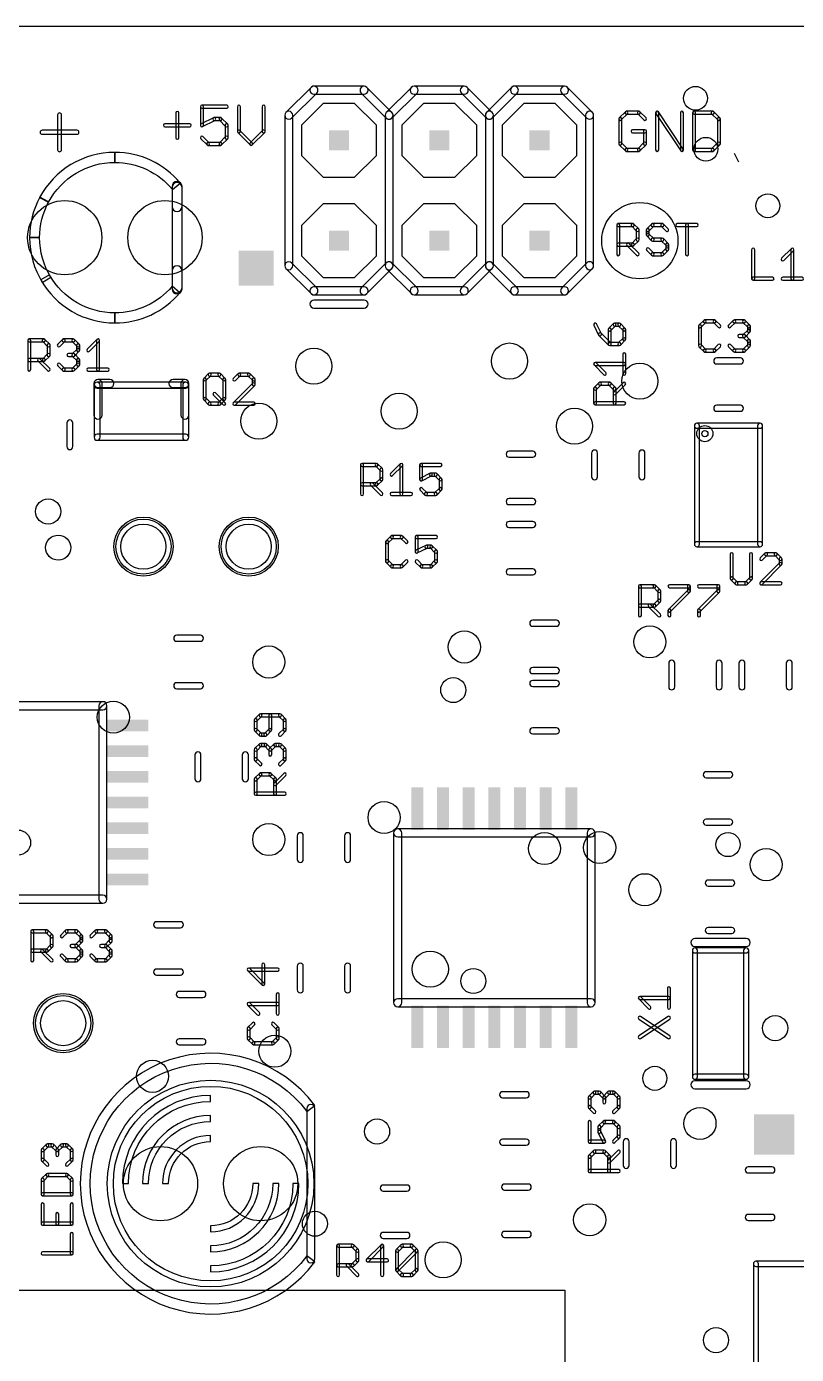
# Model space of a CAD drawing. Extents: x 0 to 96, y -11 to 42.
# Drawn here: x 61.17 to 80.68, y 8.38 to 42 of the extents above; entities that cross this region are included whole.
import ezdxf

# ---------------------------------------------------------------- set-up
doc = ezdxf.new("R2010")
doc.units = 0
for name, color, linetype in [('17', 110, 'CONTINUOUS'), ('18', 110, 'CONTINUOUS'), ('19', 53, 'CONTINUOUS'), ('20', 53, 'CONTINUOUS'), ('21', 253, 'CONTINUOUS'), ('51', 253, 'CONTINUOUS')]:
    doc.layers.add(name, color=color, linetype=linetype)

# ---------------------------------------------------------------- blocks, each defined once
blk = doc.blocks.new('RECT')
blk.add_solid([(-0.5, -0.5), (0.5, -0.5), (-0.5, 0.5), (0.5, 0.5)])
blk = doc.blocks.new('OCTAGONP')
blk.add_lwpolyline([(-0.5, -0.2071), (-0.5, 0.2071), (-0.2071, 0.5), (0.2071, 0.5), (0.5, 0.2071), (0.5, -0.2071), (0.2071, -0.5), (-0.2071, -0.5)], close=True)
blk = doc.blocks.new('ROUNDP')
blk.add_circle((0, 0), 0.5)
blk = doc.blocks.new('ROUNDV')
blk.add_circle((0, 0), 0.5)
blk = doc.blocks.new('SQUAREV')
blk.add_solid([(-0.5, -0.5), (0.5, -0.5), (-0.5, 0.5), (0.5, 0.5)])

msp = doc.modelspace()

# ---------------------------------------------------------------- linework, layer by layer
at = {"layer": '19'}
msp.add_line((79.216, 38.567), (79.11, 38.78), dxfattribs=at)
at = {"layer": '20'}
for p, q in [((88.0028, 41.9972), (7.9972, 41.9972)), ((29.35, 10), (74.81, 10)), ((74.81, 10), (74.81, -11))]:
    msp.add_line(p, q, dxfattribs=at)
at = {"layer": '21'}
for points in [[(67.8898, 39.6792), (68.5248, 40.3142, 1), (68.3812, 40.4578), (67.7462, 39.8228, 1)], [(68.453, 40.2844), (69.723, 40.2844, 1), (69.723, 40.4876), (68.453, 40.4876, 1)], [(69.6512, 40.3142), (70.2862, 39.6792, 1), (70.4298, 39.8228), (69.7948, 40.4578, 1)], [(70.4298, 39.6792), (71.0648, 40.3142, 1), (70.9212, 40.4578), (70.2862, 39.8228, 1)], [(70.993, 40.2844), (72.263, 40.2844, 1), (72.263, 40.4876), (70.993, 40.4876, 1)], [(72.1912, 40.3142), (72.8262, 39.6792, 1), (72.9698, 39.8228), (72.3348, 40.4578, 1)], [(72.9698, 39.6792), (73.6048, 40.3142, 1), (73.4612, 40.4578), (72.8262, 39.8228, 1)], [(73.533, 40.2844), (74.803, 40.2844, 1), (74.803, 40.4876), (73.533, 40.4876, 1)], [(74.7312, 40.3142), (75.3662, 39.6792, 1), (75.5098, 39.8228), (74.8748, 40.4578, 1)], [(61.9594, 39.7604), (61.9594, 38.8791, 1), (62.061, 38.8791), (62.061, 39.7604, 1)], [(64.9565, 39.8109), (64.9565, 39.1839, 1), (65.0327, 39.1839), (65.0327, 39.8109, 1)], [(66.2437, 40.0058), (65.6166, 40.0058, 1), (65.6166, 39.9296), (66.2437, 39.9296, 1)], [(65.5785, 39.9677), (65.5785, 39.4974, 1), (65.6547, 39.4974), (65.6547, 39.9677, 1)], [(65.6337, 39.4633), (65.9472, 39.6201, 1), (65.9131, 39.6882), (65.5996, 39.5315, 1)], [(65.9302, 39.6161), (66.0869, 39.6161, 1), (66.0869, 39.6923), (65.9302, 39.6923, 1)], [(66.06, 39.6272), (66.2167, 39.4705, 1), (66.2706, 39.5243), (66.1139, 39.6811, 1)], [(66.514, 39.9677), (66.514, 39.3406, 1), (66.5902, 39.3406), (66.5902, 39.9677, 1)], [(67.2173, 39.3406), (67.2173, 39.9677, 1), (67.1411, 39.9677), (67.1411, 39.3406, 1)], [(67.9196, 35.941), (67.9196, 39.751, 1), (67.7164, 39.751), (67.7164, 35.941, 1)], [(70.2564, 39.751), (70.2564, 35.941, 1), (70.4596, 35.941), (70.4596, 39.751, 1)], [(72.7964, 39.751), (72.7964, 35.941, 1), (72.9996, 35.941), (72.9996, 39.751, 1)], [(75.3364, 39.751), (75.3364, 35.941, 1), (75.5396, 35.941), (75.5396, 39.751, 1)], [(76.3425, 39.8422), (76.1858, 39.6855, 1), (76.2396, 39.6316), (76.3964, 39.7884, 1)], [(76.1746, 39.6585), (76.1746, 39.0315, 1), (76.2508, 39.0315), (76.2508, 39.6585, 1)], [(76.683, 39.8534), (76.3695, 39.8534, 1), (76.3695, 39.7772), (76.683, 39.7772, 1)], [(76.8667, 39.6855), (76.7099, 39.8422, 1), (76.6561, 39.7884), (76.8128, 39.6316, 1)], [(77.1863, 38.8747), (77.1863, 39.8153, 1), (77.1101, 39.8153), (77.1101, 38.8747, 1)], [(77.1165, 39.7942), (77.7436, 38.8536, 1), (77.807, 38.8958), (77.1799, 39.8364, 1)], [(77.8134, 38.8747), (77.8134, 39.8153, 1), (77.7372, 39.8153), (77.7372, 38.8747, 1)], [(78.0456, 39.8153), (78.0456, 38.8747, 1), (78.1218, 38.8747), (78.1218, 39.8153, 1)], [(78.554, 39.8534), (78.0837, 39.8534, 1), (78.0837, 39.7772), (78.554, 39.7772, 1)], [(78.7377, 39.6855), (78.581, 39.8422, 1), (78.5271, 39.7884), (78.6839, 39.6316, 1)], [(78.7489, 39.0315), (78.7489, 39.6585, 1), (78.6727, 39.6585), (78.6727, 39.0315, 1)], [(61.5696, 39.269), (62.4509, 39.269, 1), (62.4509, 39.3706), (61.5696, 39.3706, 1)], [(64.6811, 39.4593), (65.3082, 39.4593, 1), (65.3082, 39.5355), (64.6811, 39.5355, 1)], [(66.2056, 39.4974), (66.2056, 39.1839, 1), (66.2818, 39.1839), (66.2818, 39.4974, 1)], [(66.5252, 39.3137), (66.8387, 39.0002, 1), (66.8926, 39.054), (66.5791, 39.3676, 1)], [(66.8926, 39.0002), (67.2061, 39.3137, 1), (67.1523, 39.3676), (66.8387, 39.054, 1)], [(76.8398, 39.3831), (76.5262, 39.3831, 1), (76.5262, 39.3069), (76.8398, 39.3069, 1)], [(76.8779, 39.0315), (76.8779, 39.345, 1), (76.8017, 39.345), (76.8017, 39.0315, 1)], [(65.8003, 39.054), (65.6436, 39.2108, 1), (65.5897, 39.1569), (65.7464, 39.0002, 1)], [(66.0869, 39.0652), (65.7734, 39.0652, 1), (65.7734, 38.989), (66.0869, 38.989, 1)], [(66.2167, 39.2108), (66.06, 39.054, 1), (66.1139, 39.0002), (66.2706, 39.1569, 1)], [(76.1858, 39.0045), (76.3425, 38.8478, 1), (76.3964, 38.9016), (76.2396, 39.0584, 1)], [(76.7099, 38.8478), (76.8667, 39.0045, 1), (76.8128, 39.0584), (76.6561, 38.9016, 1)], [(78.581, 38.8478), (78.7377, 39.0045, 1), (78.6839, 39.0584), (78.5271, 38.9016, 1)], [(63.4111, 38.5572), (63.4111, 38.8112, 0.277), (61.5061, 37.6682), (61.7303, 37.5486, -0.277)], [(64.8745, 37.8718), (65.0697, 38.0344, 0.2226), (63.4111, 38.8112), (63.4111, 38.5572, -0.2226)], [(76.3695, 38.8366), (76.683, 38.8366, 1), (76.683, 38.9128), (76.3695, 38.9128, 1)], [(78.0837, 38.8366), (78.554, 38.8366, 1), (78.554, 38.9128), (78.0837, 38.9128, 1)], [(64.8589, 37.9476), (64.8589, 37.4396, 1), (65.1129, 37.4396), (65.1129, 37.9476, 1)], [(76.2, 36.2331), (76.2, 36.9703, 1), (76.1238, 36.9703), (76.1238, 36.2331, 1)], [(76.1619, 36.9322), (76.5305, 36.9322, 1), (76.5305, 37.0084), (76.1619, 37.0084, 1)], [(76.5036, 36.9434), (76.6264, 36.8205, 1), (76.6803, 36.8744), (76.5575, 36.9973, 1)], [(77.0062, 36.9973), (76.8834, 36.8744, 1), (76.9373, 36.8205), (77.0601, 36.9434, 1)], [(77.2789, 37.0084), (77.0332, 37.0084, 1), (77.0332, 36.9322), (77.2789, 36.9322, 1)], [(77.4287, 36.8744), (77.3059, 36.9973, 1), (77.252, 36.9434), (77.3749, 36.8205, 1)], [(77.6587, 36.9322), (78.1502, 36.9322, 1), (78.1502, 37.0084), (77.6587, 37.0084, 1)], [(77.9426, 36.2331), (77.9426, 36.9703, 1), (77.8664, 36.9703), (77.8664, 36.2331, 1)], [(76.6153, 36.8475), (76.6153, 36.6017, 1), (76.6915, 36.6017), (76.6915, 36.8475, 1)], [(76.8722, 36.8475), (76.8722, 36.7246, 1), (76.9484, 36.7246), (76.9484, 36.8475, 1)], [(76.8834, 36.6976), (77.0062, 36.5748, 1), (77.0601, 36.6287), (76.9373, 36.7515, 1)], [(76.5305, 36.5169), (76.1619, 36.5169, 1), (76.1619, 36.4407), (76.5305, 36.4407, 1)], [(76.3807, 36.4519), (76.6264, 36.2062, 1), (76.6803, 36.26), (76.4346, 36.5058, 1)], [(76.6264, 36.6287), (76.5036, 36.5058, 1), (76.5575, 36.4519), (76.6803, 36.5748, 1)], [(77.0601, 36.26), (76.9373, 36.3829, 1), (76.8834, 36.329), (77.0062, 36.2062, 1)], [(77.0332, 36.5636), (77.2789, 36.5636, 1), (77.2789, 36.6398), (77.0332, 36.6398, 1)], [(77.252, 36.5748), (77.3749, 36.4519, 1), (77.4287, 36.5058), (77.3059, 36.6287, 1)], [(77.3749, 36.3829), (77.252, 36.26, 1), (77.3059, 36.2062), (77.4287, 36.329, 1)], [(77.3637, 36.4788), (77.3637, 36.356, 1), (77.4399, 36.356), (77.4399, 36.4788, 1)], [(79.5419, 36.348), (79.5419, 35.6108, 1), (79.6181, 35.6108), (79.6181, 36.348, 1)], [(80.3553, 36.0753), (80.6011, 36.3211, 1), (80.5472, 36.375), (80.3014, 36.1292, 1)], [(80.536, 36.348), (80.536, 35.6108, 1), (80.6122, 35.6108), (80.6122, 36.348, 1)], [(67.7462, 35.8692), (68.3812, 35.2342, 1), (68.5248, 35.3778), (67.8898, 36.0128, 1)], [(69.7948, 35.2342), (70.4298, 35.8692, 1), (70.2862, 36.0128), (69.6512, 35.3778, 1)], [(70.2862, 35.8692), (70.9212, 35.2342, 1), (71.0648, 35.3778), (70.4298, 36.0128, 1)], [(72.3348, 35.2342), (72.9698, 35.8692, 1), (72.8262, 36.0128), (72.1912, 35.3778, 1)], [(72.8262, 35.8692), (73.4612, 35.2342, 1), (73.6048, 35.3778), (72.9698, 36.0128, 1)], [(74.8748, 35.2342), (75.5098, 35.8692, 1), (75.3662, 36.0128), (74.7312, 35.3778, 1)], [(77.2789, 36.2712), (77.0332, 36.2712, 1), (77.0332, 36.195), (77.2789, 36.195, 1)], [(61.7571, 35.707), (61.5365, 35.581, 0.2691), (63.4111, 34.4932), (63.4111, 34.7472, -0.2691)], [(65.1129, 35.3568), (65.1129, 35.814, 1), (64.8589, 35.814), (64.8589, 35.3568, 1)], [(79.58, 35.5727), (80.0715, 35.5727, 1), (80.0715, 35.6489), (79.58, 35.6489, 1)], [(80.3284, 35.5727), (80.8199, 35.5727, 1), (80.8199, 35.6489), (80.3284, 35.6489, 1)], [(63.4111, 34.7472), (63.4111, 34.4932, 0.2206), (65.0592, 35.2576), (64.8654, 35.4216, -0.2206)], [(68.453, 35.2044), (69.723, 35.2044, 1), (69.723, 35.4076), (68.453, 35.4076, 1)], [(70.993, 35.2044), (72.263, 35.2044, 1), (72.263, 35.4076), (70.993, 35.4076, 1)], [(73.533, 35.2044), (74.803, 35.2044, 1), (74.803, 35.4076), (73.533, 35.4076, 1)], [(69.723, 35.0726), (68.453, 35.0726, 1), (68.453, 34.8694), (69.723, 34.8694, 1)], [(75.543, 34.4325), (75.6659, 34.1867, 1), (75.734, 34.2208), (75.6111, 34.4666, 1)], [(76.0416, 34.4765), (75.9187, 34.3536, 1), (75.9726, 34.2997), (76.0955, 34.4226, 1)], [(75.9076, 34.3266), (75.9076, 33.958, 1), (75.9838, 33.958), (75.9838, 34.3266, 1)], [(76.1914, 34.4876), (76.0686, 34.4876, 1), (76.0686, 34.4114), (76.1914, 34.4114, 1)], [(76.3412, 34.3536), (76.2184, 34.4765, 1), (76.1645, 34.4226), (76.2874, 34.2997, 1)], [(76.3524, 34.0809), (76.3524, 34.3266, 1), (76.2762, 34.3266), (76.2762, 34.0809, 1)], [(78.3279, 34.5589), (78.2051, 34.436, 1), (78.2589, 34.3821), (78.3818, 34.505, 1)], [(78.1939, 34.4091), (78.1939, 33.9176, 1), (78.2701, 33.9176), (78.2701, 34.4091, 1)], [(78.6006, 34.57), (78.3549, 34.57, 1), (78.3549, 34.4938), (78.6006, 34.4938, 1)], [(78.7504, 34.436), (78.6276, 34.5589, 1), (78.5737, 34.505), (78.6965, 34.3821, 1)], [(79.0074, 34.3821), (79.1302, 34.505, 1), (79.0763, 34.5589), (78.9535, 34.436, 1)], [(79.1033, 34.4938), (79.349, 34.4938, 1), (79.349, 34.57), (79.1033, 34.57, 1)], [(79.3221, 34.505), (79.445, 34.3821, 1), (79.4988, 34.436), (79.376, 34.5589, 1)], [(79.445, 34.3131), (79.3221, 34.1903, 1), (79.376, 34.1364), (79.4988, 34.2592, 1)], [(79.4338, 34.4091), (79.4338, 34.2862, 1), (79.51, 34.2862), (79.51, 34.4091, 1)], [(61.2802, 33.3121), (61.2802, 34.0493, 1), (61.204, 34.0493), (61.204, 33.3121, 1)], [(61.2421, 34.0112), (61.6107, 34.0112, 1), (61.6107, 34.0874), (61.2421, 34.0874, 1)], [(61.5837, 34.0224), (61.7066, 33.8995, 1), (61.7605, 33.9534), (61.6376, 34.0763, 1)], [(61.6954, 33.9265), (61.6954, 33.6807, 1), (61.7716, 33.6807), (61.7716, 33.9265, 1)], [(62.0174, 33.8995), (62.1403, 34.0224, 1), (62.0864, 34.0763), (61.9635, 33.9534, 1)], [(62.1133, 34.0112), (62.3591, 34.0112, 1), (62.3591, 34.0874), (62.1133, 34.0874, 1)], [(62.3321, 34.0224), (62.455, 33.8995, 1), (62.5089, 33.9534), (62.386, 34.0763, 1)], [(62.4439, 33.9265), (62.4439, 33.8036, 1), (62.5201, 33.8036), (62.5201, 33.9265, 1)], [(62.7658, 33.7766), (63.0116, 34.0224, 1), (62.9577, 34.0763), (62.7119, 33.8305, 1)], [(62.9465, 34.0493), (62.9465, 33.3121, 1), (63.0227, 33.3121), (63.0227, 34.0493, 1)], [(75.673, 34.1768), (75.9187, 33.9311, 1), (75.9726, 33.985), (75.7269, 34.2307, 1)], [(75.9457, 33.9199), (76.1914, 33.9199, 1), (76.1914, 33.9961), (75.9457, 33.9961, 1)], [(76.2184, 33.9311), (76.3412, 34.054, 1), (76.2874, 34.1078), (76.1645, 33.985, 1)], [(79.349, 34.2014), (79.2262, 34.2014, 1), (79.2262, 34.1252), (79.349, 34.1252, 1)], [(79.3221, 34.1364), (79.445, 34.0135, 1), (79.4988, 34.0674), (79.376, 34.1903, 1)], [(79.4338, 34.0404), (79.4338, 33.9176, 1), (79.51, 33.9176), (79.51, 34.0404, 1)], [(61.7066, 33.7077), (61.5837, 33.5848, 1), (61.6376, 33.5309), (61.7605, 33.6538, 1)], [(62.3591, 33.7188), (62.2362, 33.7188, 1), (62.2362, 33.6426), (62.3591, 33.6426, 1)], [(62.455, 33.8305), (62.3321, 33.7077, 1), (62.386, 33.6538), (62.5089, 33.7766, 1)], [(62.3321, 33.6538), (62.455, 33.5309, 1), (62.5089, 33.5848), (62.386, 33.7077, 1)], [(76.3524, 33.2096), (76.3524, 33.7011, 1), (76.2762, 33.7011), (76.2762, 33.2096, 1)], [(78.2051, 33.8906), (78.3279, 33.7678, 1), (78.3818, 33.8216), (78.2589, 33.9445, 1)], [(78.3549, 33.7566), (78.6006, 33.7566, 1), (78.6006, 33.8328), (78.3549, 33.8328, 1)], [(78.6276, 33.7678), (78.7504, 33.8906, 1), (78.6965, 33.9445), (78.5737, 33.8216, 1)], [(79.1302, 33.8216), (79.0074, 33.9445, 1), (78.9535, 33.8906), (79.0763, 33.7678, 1)], [(79.349, 33.8328), (79.1033, 33.8328, 1), (79.1033, 33.7566), (79.349, 33.7566, 1)], [(79.445, 33.9445), (79.3221, 33.8216, 1), (79.376, 33.7678), (79.4988, 33.8906, 1)], [(61.6107, 33.5959), (61.2421, 33.5959, 1), (61.2421, 33.5197), (61.6107, 33.5197, 1)], [(61.4609, 33.5309), (61.7066, 33.2852, 1), (61.7605, 33.339), (61.5147, 33.5848, 1)], [(62.1403, 33.339), (62.0174, 33.4619, 1), (61.9635, 33.408), (62.0864, 33.2852, 1)], [(62.3591, 33.3502), (62.1133, 33.3502, 1), (62.1133, 33.274), (62.3591, 33.274, 1)], [(62.455, 33.4619), (62.3321, 33.339, 1), (62.386, 33.2852), (62.5089, 33.408, 1)], [(62.4439, 33.5578), (62.4439, 33.435, 1), (62.5201, 33.435), (62.5201, 33.5578, 1)], [(62.7389, 33.274), (63.2304, 33.274, 1), (63.2304, 33.3502), (62.7389, 33.3502, 1)], [(75.8498, 33.2366), (75.604, 33.4823, 1), (75.5501, 33.4284), (75.7959, 33.1827, 1)], [(75.5771, 33.4173), (76.3143, 33.4173, 1), (76.3143, 33.4935), (75.5771, 33.4935, 1)], [(78.6559, 33.4549), (79.2559, 33.4549, 1), (79.2559, 33.6073), (78.6559, 33.6073, 1)], [(63.2842, 33.0596), (62.9842, 33.0596, 1), (62.9842, 32.8564), (63.2842, 32.8564, 1)], [(62.8826, 32.958), (62.8826, 32.158, 1), (63.0858, 32.158), (63.0858, 32.958, 1)], [(64.8842, 32.8564), (65.1842, 32.8564, 1), (65.1842, 33.0596), (64.8842, 33.0596, 1)], [(65.0826, 32.958), (65.0826, 32.158, 1), (65.2858, 32.158), (65.2858, 32.958, 1)], [(65.7161, 33.0343), (65.839, 33.1572, 1), (65.7851, 33.2111), (65.6623, 33.0882, 1)], [(65.7273, 32.5698), (65.7273, 33.0613, 1), (65.6511, 33.0613), (65.6511, 32.5698, 1)], [(65.8121, 33.146), (66.0578, 33.146, 1), (66.0578, 33.2222), (65.8121, 33.2222, 1)], [(66.0309, 33.1572), (66.1537, 33.0343, 1), (66.2076, 33.0882), (66.0848, 33.2111, 1)], [(66.1426, 33.0613), (66.1426, 32.5698, 1), (66.2188, 32.5698), (66.2188, 33.0613, 1)], [(66.5335, 33.2111), (66.4107, 33.0882, 1), (66.4646, 33.0343), (66.5874, 33.1572, 1)], [(66.4646, 32.42), (66.956, 32.9114, 1), (66.9022, 32.9653), (66.4107, 32.4738, 1)], [(66.8062, 33.2222), (66.5605, 33.2222, 1), (66.5605, 33.146), (66.8062, 33.146, 1)], [(66.956, 33.0882), (66.8332, 33.2111, 1), (66.7793, 33.1572), (66.9022, 33.0343, 1)], [(66.9672, 32.9384), (66.9672, 33.0613, 1), (66.891, 33.0613), (66.891, 32.9384, 1)], [(75.604, 32.8029), (75.7269, 32.9257, 1), (75.673, 32.9796), (75.5501, 32.8568, 1)], [(75.6999, 32.9146), (75.9457, 32.9146, 1), (75.9457, 32.9908), (75.6999, 32.9908, 1)], [(75.9187, 32.9257), (76.0416, 32.8029, 1), (76.0955, 32.8568), (75.9726, 32.9796, 1)], [(76.0955, 32.68), (76.3412, 32.9257, 1), (76.2874, 32.9796), (76.0416, 32.7339, 1)], [(65.908, 32.6657), (66.1537, 32.42, 1), (66.2076, 32.4738), (65.9619, 32.7196, 1)], [(75.6152, 32.4612), (75.6152, 32.8298, 1), (75.539, 32.8298), (75.539, 32.4612, 1)], [(76.0305, 32.8298), (76.0305, 32.4612, 1), (76.1067, 32.4612), (76.1067, 32.8298, 1)], [(65.839, 32.4738), (65.7161, 32.5967, 1), (65.6623, 32.5428), (65.7851, 32.42, 1)], [(66.0578, 32.485), (65.8121, 32.485, 1), (65.8121, 32.4088), (66.0578, 32.4088, 1)], [(66.1537, 32.5967), (66.0309, 32.4738, 1), (66.0848, 32.42), (66.2076, 32.5428, 1)], [(66.9291, 32.485), (66.4376, 32.485, 1), (66.4376, 32.4088), (66.9291, 32.4088, 1)], [(76.3143, 32.4993), (75.5771, 32.4993, 1), (75.5771, 32.4231), (76.3143, 32.4231, 1)], [(78.6559, 32.2549), (79.2559, 32.2549, 1), (79.2559, 32.4073), (78.6559, 32.4073, 1)], [(62.3474, 31.3611), (62.3474, 31.9611, 1), (62.195, 31.9611), (62.195, 31.3611, 1)], [(78.2194, 28.8911), (78.2194, 31.8911, 1), (78.0924, 31.8911), (78.0924, 28.8911, 1)], [(78.1559, 31.8276), (79.7559, 31.8276, 1), (79.7559, 31.9546), (78.1559, 31.9546, 1)], [(79.6924, 31.8911), (79.6924, 28.8911, 1), (79.8194, 28.8911), (79.8194, 31.8911, 1)], [(75.6381, 30.5991), (75.6381, 31.1991, 1), (75.4857, 31.1991), (75.4857, 30.5991, 1)], [(76.8381, 30.5991), (76.8381, 31.1991, 1), (76.6857, 31.1991), (76.6857, 30.5991, 1)], [(69.7103, 30.1625), (69.7103, 30.8997, 1), (69.6341, 30.8997), (69.6341, 30.1625, 1)], [(69.6722, 30.8616), (70.0408, 30.8616, 1), (70.0408, 30.9378), (69.6722, 30.9378, 1)], [(70.0139, 30.8728), (70.1367, 30.7499, 1), (70.1906, 30.8038), (70.0678, 30.9267, 1)], [(70.4476, 30.627), (70.6933, 30.8728, 1), (70.6394, 30.9267), (70.3937, 30.6809, 1)], [(70.6283, 30.8997), (70.6283, 30.1625, 1), (70.7045, 30.1625), (70.7045, 30.8997, 1)], [(71.6605, 30.9378), (71.169, 30.9378, 1), (71.169, 30.8616), (71.6605, 30.8616, 1)], [(71.1309, 30.8997), (71.1309, 30.5311, 1), (71.2071, 30.5311), (71.2071, 30.8997, 1)], [(73.3981, 31.0927), (73.9981, 31.0927, 1), (73.9981, 31.2451), (73.3981, 31.2451, 1)], [(70.1256, 30.7769), (70.1256, 30.5311, 1), (70.2018, 30.5311), (70.2018, 30.7769, 1)], [(71.1861, 30.497), (71.4318, 30.6199, 1), (71.3977, 30.6881), (71.152, 30.5652, 1)], [(71.4148, 30.6159), (71.5376, 30.6159, 1), (71.5376, 30.6921), (71.4148, 30.6921, 1)], [(71.5107, 30.627), (71.6336, 30.5042, 1), (71.6875, 30.5581), (71.5646, 30.6809, 1)], [(70.0408, 30.4463), (69.6722, 30.4463, 1), (69.6722, 30.3701), (70.0408, 30.3701, 1)], [(69.891, 30.3813), (70.1367, 30.1356, 1), (70.1906, 30.1894), (69.9449, 30.4352, 1)], [(70.1367, 30.5581), (70.0139, 30.4352, 1), (70.0678, 30.3813), (70.1906, 30.5042, 1)], [(71.3188, 30.1894), (71.196, 30.3123, 1), (71.1421, 30.2584), (71.265, 30.1356, 1)], [(71.6336, 30.3123), (71.5107, 30.1894, 1), (71.5646, 30.1356), (71.6875, 30.2584, 1)], [(71.6224, 30.5311), (71.6224, 30.2854, 1), (71.6986, 30.2854), (71.6986, 30.5311, 1)], [(70.4206, 30.1244), (70.9121, 30.1244, 1), (70.9121, 30.2006), (70.4206, 30.2006, 1)], [(71.5376, 30.2006), (71.2919, 30.2006, 1), (71.2919, 30.1244), (71.5376, 30.1244, 1)], [(73.3981, 29.8927), (73.9981, 29.8927, 1), (73.9981, 30.0451), (73.3981, 30.0451, 1)], [(73.9981, 29.4671), (73.3981, 29.4671, 1), (73.3981, 29.3147), (73.9981, 29.3147, 1)], [(70.4031, 29.0979), (70.2803, 28.975, 1), (70.3341, 28.9211), (70.457, 29.044, 1)], [(70.2691, 28.9481), (70.2691, 28.4566, 1), (70.3453, 28.4566), (70.3453, 28.9481, 1)], [(70.6758, 29.109), (70.4301, 29.109, 1), (70.4301, 29.0328), (70.6758, 29.0328, 1)], [(70.8256, 28.975), (70.7028, 29.0979, 1), (70.6489, 29.044), (70.7717, 28.9211, 1)], [(71.5471, 29.109), (71.0556, 29.109, 1), (71.0556, 29.0328), (71.5471, 29.0328, 1)], [(71.0175, 29.0709), (71.0175, 28.7023, 1), (71.0937, 28.7023), (71.0937, 29.0709, 1)], [(79.7559, 28.9546), (78.1559, 28.9546, 1), (78.1559, 28.8276), (79.7559, 28.8276, 1)], [(71.0727, 28.6682), (71.3184, 28.7911, 1), (71.2843, 28.8593), (71.0386, 28.7364, 1)], [(71.3014, 28.7871), (71.4242, 28.7871, 1), (71.4242, 28.8633), (71.3014, 28.8633, 1)], [(71.3973, 28.7982), (71.5202, 28.6754, 1), (71.574, 28.7293), (71.4512, 28.8521, 1)], [(71.509, 28.7023), (71.509, 28.4566, 1), (71.5852, 28.4566), (71.5852, 28.7023, 1)], [(78.9965, 28.6374), (78.9965, 28.0231, 1), (79.0727, 28.0231), (79.0727, 28.6374, 1)], [(79.5642, 28.0231), (79.5642, 28.6374, 1), (79.488, 28.6374), (79.488, 28.0231, 1)], [(79.8789, 28.6644), (79.756, 28.5415, 1), (79.8099, 28.4876), (79.9328, 28.6105, 1)], [(80.1516, 28.6755), (79.9059, 28.6755, 1), (79.9059, 28.5993), (80.1516, 28.5993, 1)], [(80.3014, 28.5415), (80.1785, 28.6644, 1), (80.1247, 28.6105), (80.2475, 28.4876, 1)], [(70.2803, 28.4296), (70.4031, 28.3068, 1), (70.457, 28.3606), (70.3341, 28.4835, 1)], [(70.4301, 28.2956), (70.6758, 28.2956, 1), (70.6758, 28.3718), (70.4301, 28.3718, 1)], [(70.7028, 28.3068), (70.8256, 28.4296, 1), (70.7717, 28.4835), (70.6489, 28.3606, 1)], [(71.2054, 28.3606), (71.0826, 28.4835, 1), (71.0287, 28.4296), (71.1515, 28.3068, 1)], [(71.4242, 28.3718), (71.1785, 28.3718, 1), (71.1785, 28.2956), (71.4242, 28.2956, 1)], [(71.5202, 28.4835), (71.3973, 28.3606, 1), (71.4512, 28.3068), (71.574, 28.4296, 1)], [(73.9981, 28.2671), (73.3981, 28.2671, 1), (73.3981, 28.1147), (73.9981, 28.1147, 1)], [(79.8099, 27.8733), (80.3014, 28.3647, 1), (80.2475, 28.4186), (79.756, 27.9271, 1)], [(80.3126, 28.3917), (80.3126, 28.5146, 1), (80.2364, 28.5146), (80.2364, 28.3917, 1)], [(79.0076, 27.9961), (79.1305, 27.8733, 1), (79.1844, 27.9271), (79.0615, 28.05, 1)], [(79.1574, 27.8621), (79.4032, 27.8621, 1), (79.4032, 27.9383), (79.1574, 27.9383, 1)], [(79.4301, 27.8733), (79.553, 27.9961, 1), (79.4991, 28.05), (79.3762, 27.9271, 1)], [(80.2745, 27.9383), (79.783, 27.9383, 1), (79.783, 27.8621), (80.2745, 27.8621, 1)], [(76.7488, 27.0891), (76.7488, 27.8263, 1), (76.6726, 27.8263), (76.6726, 27.0891, 1)], [(76.7107, 27.7882), (77.0793, 27.7882, 1), (77.0793, 27.8644), (76.7107, 27.8644, 1)], [(77.0523, 27.7994), (77.1752, 27.6765, 1), (77.2291, 27.7304), (77.1062, 27.8533, 1)], [(77.164, 27.7035), (77.164, 27.4577, 1), (77.2402, 27.4577), (77.2402, 27.7035, 1)], [(77.9236, 27.7304), (77.4321, 27.2389, 1), (77.486, 27.185), (77.9775, 27.6765, 1)], [(77.4591, 27.7882), (77.9506, 27.7882, 1), (77.9506, 27.8644), (77.4591, 27.8644, 1)], [(77.9125, 27.8263), (77.9125, 27.7035, 1), (77.9887, 27.7035), (77.9887, 27.8263, 1)], [(78.672, 27.7304), (78.1805, 27.2389, 1), (78.2344, 27.185), (78.7259, 27.6765, 1)], [(78.2075, 27.7882), (78.699, 27.7882, 1), (78.699, 27.8644), (78.2075, 27.8644, 1)], [(78.6609, 27.8263), (78.6609, 27.7035, 1), (78.7371, 27.7035), (78.7371, 27.8263, 1)], [(77.0793, 27.3729), (76.7107, 27.3729, 1), (76.7107, 27.2967), (77.0793, 27.2967, 1)], [(76.9295, 27.3079), (77.1752, 27.0622, 1), (77.2291, 27.116), (76.9833, 27.3618, 1)], [(77.1752, 27.4847), (77.0523, 27.3618, 1), (77.1062, 27.3079), (77.2291, 27.4308, 1)], [(77.421, 27.212), (77.421, 27.0891, 1), (77.4972, 27.0891), (77.4972, 27.212, 1)], [(78.1694, 27.212), (78.1694, 27.0891, 1), (78.2456, 27.0891), (78.2456, 27.212, 1)], [(73.995, 26.8128), (74.595, 26.8128, 1), (74.595, 26.9652), (73.995, 26.9652, 1)], [(65.578, 26.5842), (64.978, 26.5842, 1), (64.978, 26.4318), (65.578, 26.4318, 1)], [(77.5939, 25.2778), (77.5939, 25.8778, 1), (77.4415, 25.8778), (77.4415, 25.2778, 1)], [(78.7939, 25.2778), (78.7939, 25.8778, 1), (78.6415, 25.8778), (78.6415, 25.2778, 1)], [(79.3719, 25.2778), (79.3719, 25.8778, 1), (79.2195, 25.8778), (79.2195, 25.2778, 1)], [(80.5719, 25.2778), (80.5719, 25.8778, 1), (80.4195, 25.8778), (80.4195, 25.2778, 1)], [(73.995, 25.6128), (74.595, 25.6128, 1), (74.595, 25.7652), (73.995, 25.7652, 1)], [(65.578, 25.3842), (64.978, 25.3842, 1), (64.978, 25.2318), (65.578, 25.2318, 1)], [(73.995, 25.2888), (74.595, 25.2888, 1), (74.595, 25.4412), (73.995, 25.4412, 1)], [(58.81, 24.7004), (63.11, 24.7004, 1), (63.11, 24.9036), (58.81, 24.9036, 1)], [(63.0084, 24.802), (63.0084, 19.902, 1), (63.2116, 19.902), (63.2116, 24.802, 1)], [(67.0751, 24.5858), (66.9522, 24.4629, 1), (67.0061, 24.4091), (67.129, 24.5319, 1)], [(67.5935, 24.597), (67.102, 24.597, 1), (67.102, 24.5208), (67.5935, 24.5208, 1)], [(67.3859, 24.1903), (67.3859, 24.5589, 1), (67.3097, 24.5589), (67.3097, 24.1903, 1)], [(67.7433, 24.4629), (67.6205, 24.5858, 1), (67.5666, 24.5319), (67.6895, 24.4091, 1)], [(66.9522, 24.1633), (67.0751, 24.0404, 1), (67.129, 24.0943), (67.0061, 24.2172, 1)], [(66.9411, 24.436), (66.9411, 24.1903, 1), (67.0173, 24.1903), (67.0173, 24.436, 1)], [(67.2519, 24.0404), (67.3747, 24.1633, 1), (67.3208, 24.2172), (67.198, 24.0943, 1)], [(67.6205, 24.0404), (67.7433, 24.1633, 1), (67.6895, 24.2172), (67.5666, 24.0943, 1)], [(67.7545, 24.1903), (67.7545, 24.436, 1), (67.6783, 24.436), (67.6783, 24.1903, 1)], [(73.995, 24.0888), (74.595, 24.0888, 1), (74.595, 24.2412), (73.995, 24.2412, 1)], [(67.102, 24.0293), (67.2249, 24.0293, 1), (67.2249, 24.1055), (67.102, 24.1055, 1)], [(65.44, 23.5537), (65.44, 22.9537, 1), (65.5924, 22.9537), (65.5924, 23.5537, 1)], [(66.64, 23.5537), (66.64, 22.9537, 1), (66.7924, 22.9537), (66.7924, 23.5537, 1)], [(67.0061, 23.6606), (67.129, 23.7835, 1), (67.0751, 23.8374), (66.9522, 23.7145, 1)], [(67.0173, 23.4418), (67.0173, 23.6876, 1), (66.9411, 23.6876), (66.9411, 23.4418, 1)], [(67.102, 23.7724), (67.2249, 23.7724, 1), (67.2249, 23.8486), (67.102, 23.8486, 1)], [(67.198, 23.7835), (67.3208, 23.6606, 1), (67.3747, 23.7145), (67.2519, 23.8374, 1)], [(67.3747, 23.6606), (67.4976, 23.7835, 1), (67.4437, 23.8374), (67.3208, 23.7145, 1)], [(67.3097, 23.6876), (67.3097, 23.5647, 1), (67.3859, 23.5647), (67.3859, 23.6876, 1)], [(67.4707, 23.7724), (67.5935, 23.7724, 1), (67.5935, 23.8486), (67.4707, 23.8486, 1)], [(67.5666, 23.7835), (67.6895, 23.6606, 1), (67.7433, 23.7145), (67.6205, 23.8374, 1)], [(67.6783, 23.6876), (67.6783, 23.4418, 1), (67.7545, 23.4418), (67.7545, 23.6876, 1)], [(67.129, 23.3459), (67.0061, 23.4688, 1), (66.9522, 23.4149), (67.0751, 23.292, 1)], [(67.6895, 23.4688), (67.5666, 23.3459, 1), (67.6205, 23.292), (67.7433, 23.4149, 1)], [(67.0061, 22.9122), (67.129, 23.0351, 1), (67.0751, 23.089), (66.9522, 22.9661, 1)], [(67.0173, 22.5706), (67.0173, 22.9392, 1), (66.9411, 22.9392), (66.9411, 22.5706, 1)], [(67.102, 23.0239), (67.3478, 23.0239, 1), (67.3478, 23.1001), (67.102, 23.1001, 1)], [(67.3208, 23.0351), (67.4437, 22.9122, 1), (67.4976, 22.9661), (67.3747, 23.089, 1)], [(67.4976, 22.7894), (67.7433, 23.0351, 1), (67.6895, 23.089), (67.4437, 22.8432, 1)], [(67.4326, 22.9392), (67.4326, 22.5706, 1), (67.5088, 22.5706), (67.5088, 22.9392, 1)], [(78.9892, 23.1298), (78.3892, 23.1298, 1), (78.3892, 22.9774), (78.9892, 22.9774, 1)], [(67.7164, 22.6087), (66.9792, 22.6087, 1), (66.9792, 22.5325), (67.7164, 22.5325, 1)], [(78.9892, 21.9298), (78.3892, 21.9298, 1), (78.3892, 21.7774), (78.9892, 21.7774, 1)], [(68.0308, 21.509), (68.0308, 20.909, 1), (68.1832, 20.909), (68.1832, 21.509, 1)], [(69.2308, 21.509), (69.2308, 20.909, 1), (69.3832, 20.909), (69.3832, 21.509, 1)], [(70.575, 21.4794), (75.475, 21.4794, 1), (75.475, 21.6826), (70.575, 21.6826, 1)], [(70.6766, 17.281), (70.6766, 21.581, 1), (70.4734, 21.581), (70.4734, 17.281, 1)], [(75.3734, 21.581), (75.3734, 17.281, 1), (75.5766, 17.281), (75.5766, 21.581, 1)], [(78.44, 20.2342), (79.04, 20.2342, 1), (79.04, 20.3866), (78.44, 20.3866, 1)], [(63.11, 20.0036), (58.81, 20.0036, 1), (58.81, 19.8004), (63.11, 19.8004, 1)], [(64.47, 19.1801), (65.07, 19.1801, 1), (65.07, 19.3325), (64.47, 19.3325, 1)], [(78.44, 19.0342), (79.04, 19.0342, 1), (79.04, 19.1866), (78.44, 19.1866, 1)], [(61.3564, 18.3515), (61.3564, 19.0887, 1), (61.2802, 19.0887), (61.2802, 18.3515, 1)], [(61.3183, 19.0506), (61.6869, 19.0506, 1), (61.6869, 19.1268), (61.3183, 19.1268, 1)], [(61.6599, 19.0618), (61.7828, 18.9389, 1), (61.8367, 18.9928), (61.7138, 19.1157, 1)], [(61.7716, 18.9659), (61.7716, 18.7201, 1), (61.8478, 18.7201), (61.8478, 18.9659, 1)], [(62.0936, 18.9389), (62.2165, 19.0618, 1), (62.1626, 19.1157), (62.0397, 18.9928, 1)], [(62.1895, 19.0506), (62.4353, 19.0506, 1), (62.4353, 19.1268), (62.1895, 19.1268, 1)], [(62.4083, 19.0618), (62.5312, 18.9389, 1), (62.5851, 18.9928), (62.4622, 19.1157, 1)], [(62.5312, 18.8699), (62.4083, 18.7471, 1), (62.4622, 18.6932), (62.5851, 18.816, 1)], [(62.5201, 18.9659), (62.5201, 18.843, 1), (62.5963, 18.843), (62.5963, 18.9659, 1)], [(62.842, 18.9389), (62.9649, 19.0618, 1), (62.911, 19.1157), (62.7881, 18.9928, 1)], [(62.938, 19.0506), (63.1837, 19.0506, 1), (63.1837, 19.1268), (62.938, 19.1268, 1)], [(63.1568, 19.0618), (63.2796, 18.9389, 1), (63.3335, 18.9928), (63.2106, 19.1157, 1)], [(63.2796, 18.8699), (63.1568, 18.7471, 1), (63.2106, 18.6932), (63.3335, 18.816, 1)], [(63.2685, 18.9659), (63.2685, 18.843, 1), (63.3447, 18.843), (63.3447, 18.9659, 1)], [(78.1027, 18.7037), (79.4027, 18.7037, 1), (79.4027, 18.9069), (78.1027, 18.9069, 1)], [(61.6869, 18.6353), (61.3183, 18.6353, 1), (61.3183, 18.5591), (61.6869, 18.5591, 1)], [(61.5371, 18.5703), (61.7828, 18.3246, 1), (61.8367, 18.3784), (61.5909, 18.6242, 1)], [(61.7828, 18.7471), (61.6599, 18.6242, 1), (61.7138, 18.5703), (61.8367, 18.6932, 1)], [(62.2165, 18.3784), (62.0936, 18.5013, 1), (62.0397, 18.4474), (62.1626, 18.3246, 1)], [(62.4353, 18.7582), (62.3124, 18.7582, 1), (62.3124, 18.682), (62.4353, 18.682, 1)], [(62.4083, 18.6932), (62.5312, 18.5703, 1), (62.5851, 18.6242), (62.4622, 18.7471, 1)], [(62.5312, 18.5013), (62.4083, 18.3784, 1), (62.4622, 18.3246), (62.5851, 18.4474, 1)], [(62.5201, 18.5972), (62.5201, 18.4744, 1), (62.5963, 18.4744), (62.5963, 18.5972, 1)], [(62.9649, 18.3784), (62.842, 18.5013, 1), (62.7881, 18.4474), (62.911, 18.3246, 1)], [(63.1837, 18.7582), (63.0608, 18.7582, 1), (63.0608, 18.682), (63.1837, 18.682, 1)], [(63.1568, 18.6932), (63.2796, 18.5703, 1), (63.3335, 18.6242), (63.2106, 18.7471, 1)], [(63.2796, 18.5013), (63.1568, 18.3784, 1), (63.2106, 18.3246), (63.3335, 18.4474, 1)], [(63.2685, 18.5972), (63.2685, 18.4744, 1), (63.3447, 18.4744), (63.3447, 18.5972, 1)], [(62.4353, 18.3896), (62.1895, 18.3896, 1), (62.1895, 18.3134), (62.4353, 18.3134, 1)], [(63.1837, 18.3896), (62.938, 18.3896, 1), (62.938, 18.3134), (63.1837, 18.3134, 1)], [(66.7744, 18.0945), (67.143, 17.7259, 1), (67.1969, 17.7798), (66.8283, 18.1484, 1)], [(67.5386, 18.1595), (66.8014, 18.1595, 1), (66.8014, 18.0833), (67.5386, 18.0833, 1)], [(67.2081, 17.7528), (67.2081, 18.2443, 1), (67.1319, 18.2443), (67.1319, 17.7528, 1)], [(68.1832, 17.607), (68.1832, 18.207, 1), (68.0308, 18.207), (68.0308, 17.607, 1)], [(69.3832, 17.607), (69.3832, 18.207, 1), (69.2308, 18.207), (69.2308, 17.607, 1)], [(64.47, 17.9801), (65.07, 17.9801, 1), (65.07, 18.1325), (64.47, 18.1325, 1)], [(65.0415, 17.4148), (65.6415, 17.4148, 1), (65.6415, 17.5672), (65.0415, 17.5672, 1)], [(67.5767, 17.0044), (67.5767, 17.4959, 1), (67.5005, 17.4959), (67.5005, 17.0044, 1)], [(77.4827, 17.1568), (77.4827, 17.6483, 1), (77.4065, 17.6483), (77.4065, 17.1568, 1)], [(67.0741, 17.0314), (66.8283, 17.2771, 1), (66.7744, 17.2232), (67.0202, 16.9775, 1)], [(66.8014, 17.2121), (67.5386, 17.2121, 1), (67.5386, 17.2883), (66.8014, 17.2883, 1)], [(75.475, 17.3826), (70.575, 17.3826, 1), (70.575, 17.1794), (75.475, 17.1794, 1)], [(76.9801, 17.1838), (76.7343, 17.4295, 1), (76.6804, 17.3756), (76.9262, 17.1299, 1)], [(76.7074, 17.3645), (77.4446, 17.3645, 1), (77.4446, 17.4407), (76.7074, 17.4407, 1)], [(76.7285, 16.3767), (77.4657, 16.8682, 1), (77.4235, 16.9316), (76.6862, 16.4401, 1)], [(76.6862, 16.8682), (77.4235, 16.3767, 1), (77.4657, 16.4401), (76.7285, 16.9316, 1)], [(66.8973, 16.7744), (66.7744, 16.6516, 1), (66.8283, 16.5977), (66.9512, 16.7205, 1)], [(66.7633, 16.6246), (66.7633, 16.3789, 1), (66.8395, 16.3789), (66.8395, 16.6246, 1)], [(67.5655, 16.6516), (67.4427, 16.7744, 1), (67.3888, 16.7205), (67.5117, 16.5977, 1)], [(67.5767, 16.3789), (67.5767, 16.6246, 1), (67.5005, 16.6246), (67.5005, 16.3789, 1)], [(65.0415, 16.2148), (65.6415, 16.2148, 1), (65.6415, 16.3672), (65.0415, 16.3672, 1)], [(66.7744, 16.3519), (66.8973, 16.2291, 1), (66.9512, 16.2829), (66.8283, 16.4058, 1)], [(66.9242, 16.2179), (67.4157, 16.2179, 1), (67.4157, 16.2941), (66.9242, 16.2941, 1)], [(67.4427, 16.2291), (67.5655, 16.3519, 1), (67.5117, 16.4058), (67.3888, 16.2829, 1)], [(68.2752, 14.5288), (68.4784, 14.6812, 3), (68.4784, 10.7188), (68.2752, 10.8712, -3)], [(79.4027, 15.3069), (78.1027, 15.3069, 1), (78.1027, 15.1037), (79.4027, 15.1037, 1)], [(73.833, 15.0272), (73.233, 15.0272, 1), (73.233, 14.8748), (73.833, 14.8748, 1)], [(75.4643, 14.856), (75.5872, 14.9789, 1), (75.5333, 15.0328), (75.4104, 14.9099, 1)], [(75.4755, 14.6372), (75.4755, 14.8829, 1), (75.3993, 14.8829), (75.3993, 14.6372, 1)], [(75.5602, 14.9677), (75.6831, 14.9677, 1), (75.6831, 15.0439), (75.5602, 15.0439, 1)], [(75.6562, 14.9789), (75.779, 14.856, 1), (75.8329, 14.9099), (75.7101, 15.0328, 1)], [(75.8329, 14.856), (75.9558, 14.9789, 1), (75.9019, 15.0328), (75.779, 14.9099, 1)], [(75.7679, 14.8829), (75.7679, 14.7601, 1), (75.8441, 14.7601), (75.8441, 14.8829, 1)], [(75.9289, 14.9677), (76.0517, 14.9677, 1), (76.0517, 15.0439), (75.9289, 15.0439, 1)], [(76.0248, 14.9789), (76.1477, 14.856, 1), (76.2015, 14.9099), (76.0787, 15.0328, 1)], [(76.1365, 14.8829), (76.1365, 14.6372, 1), (76.2127, 14.6372), (76.2127, 14.8829, 1)], [(68.4784, 10.795), (68.4784, 14.605, 1), (68.2752, 14.605), (68.2752, 10.795, 1)], [(75.5872, 14.5413), (75.4643, 14.6641, 1), (75.4104, 14.6103), (75.5333, 14.4874, 1)], [(76.1477, 14.6641), (76.0248, 14.5413, 1), (76.0787, 14.4874), (76.2015, 14.6103, 1)], [(75.3993, 14.2574), (75.3993, 13.7659, 1), (75.4755, 13.7659), (75.4755, 14.2574, 1)], [(75.7101, 14.1076), (75.8329, 14.2305, 1), (75.779, 14.2843), (75.6562, 14.1615, 1)], [(75.7212, 14.0117), (75.7212, 14.1345, 1), (75.645, 14.1345), (75.645, 14.0117, 1)], [(75.806, 14.2193), (76.0517, 14.2193, 1), (76.0517, 14.2955), (75.806, 14.2955, 1)], [(76.0248, 14.2305), (76.1477, 14.1076, 1), (76.2015, 14.1615), (76.0787, 14.2843, 1)], [(76.1365, 14.1345), (76.1365, 13.8888, 1), (76.2127, 13.8888), (76.2127, 14.1345, 1)], [(73.833, 13.8272), (73.233, 13.8272, 1), (73.233, 13.6748), (73.833, 13.6748, 1)], [(75.4374, 13.7278), (75.806, 13.7278, 1), (75.806, 13.804), (75.4374, 13.804, 1)], [(75.8401, 13.783), (75.7172, 14.0287, 1), (75.649, 13.9946), (75.7719, 13.7489, 1)], [(76.1477, 13.9157), (76.0248, 13.7929, 1), (76.0787, 13.739), (76.2015, 13.8618, 1)], [(76.4382, 13.162), (76.4382, 13.762, 1), (76.2858, 13.762), (76.2858, 13.162, 1)], [(77.6382, 13.162), (77.6382, 13.762, 1), (77.4858, 13.762), (77.4858, 13.162, 1)], [(61.6086, 13.5216), (61.7315, 13.6445, 1), (61.6776, 13.6984), (61.5547, 13.5755, 1)], [(61.6198, 13.3028), (61.6198, 13.5486, 1), (61.5436, 13.5486), (61.5436, 13.3028, 1)], [(61.7045, 13.6333), (61.8274, 13.6333, 1), (61.8274, 13.7095), (61.7045, 13.7095, 1)], [(61.8005, 13.6445), (61.9233, 13.5216, 1), (61.9772, 13.5755), (61.8544, 13.6984, 1)], [(61.9772, 13.5216), (62.1001, 13.6445, 1), (62.0462, 13.6984), (61.9233, 13.5755, 1)], [(61.9122, 13.5486), (61.9122, 13.4257, 1), (61.9884, 13.4257), (61.9884, 13.5486, 1)], [(62.0732, 13.6333), (62.196, 13.6333, 1), (62.196, 13.7095), (62.0732, 13.7095, 1)], [(62.1691, 13.6445), (62.292, 13.5216, 1), (62.3458, 13.5755), (62.223, 13.6984, 1)], [(62.2808, 13.5486), (62.2808, 13.3028, 1), (62.357, 13.3028), (62.357, 13.5486, 1)], [(75.4643, 13.3592), (75.5872, 13.482, 1), (75.5333, 13.5359), (75.4104, 13.4131, 1)], [(75.5602, 13.4709), (75.806, 13.4709, 1), (75.806, 13.5471), (75.5602, 13.5471, 1)], [(75.779, 13.482), (75.9019, 13.3592, 1), (75.9558, 13.4131), (75.8329, 13.5359, 1)], [(75.9558, 13.2363), (76.2015, 13.482, 1), (76.1477, 13.5359), (75.9019, 13.2902, 1)], [(61.7315, 13.2069), (61.6086, 13.3298, 1), (61.5547, 13.2759), (61.6776, 13.153, 1)], [(62.292, 13.3298), (62.1691, 13.2069, 1), (62.223, 13.153), (62.3458, 13.2759, 1)], [(75.4755, 13.0175), (75.4755, 13.3861, 1), (75.3993, 13.3861), (75.3993, 13.0175, 1)], [(75.8908, 13.3861), (75.8908, 13.0175, 1), (75.967, 13.0175), (75.967, 13.3861, 1)], [(80.056, 13.1222), (79.456, 13.1222, 1), (79.456, 12.9698), (80.056, 12.9698, 1)], [(61.6776, 12.95), (61.5547, 12.8271, 1), (61.6086, 12.7732), (61.7315, 12.8961, 1)], [(61.5436, 12.8001), (61.5436, 12.4315, 1), (61.6198, 12.4315), (61.6198, 12.8001, 1)], [(62.196, 12.9611), (61.7045, 12.9611, 1), (61.7045, 12.8849), (62.196, 12.8849, 1)], [(62.3458, 12.8271), (62.223, 12.95, 1), (62.1691, 12.8961), (62.292, 12.7732, 1)], [(62.357, 12.4315), (62.357, 12.8001, 1), (62.2808, 12.8001), (62.2808, 12.4315, 1)], [(76.1746, 13.0556), (75.4374, 13.0556, 1), (75.4374, 12.9794), (76.1746, 12.9794, 1)], [(61.5817, 12.3934), (62.3189, 12.3934, 1), (62.3189, 12.4696), (61.5817, 12.4696, 1)], [(70.8104, 12.665), (70.2104, 12.665, 1), (70.2104, 12.5126), (70.8104, 12.5126, 1)], [(73.8838, 12.6904), (73.2838, 12.6904, 1), (73.2838, 12.538), (73.8838, 12.538, 1)], [(61.5436, 12.1746), (61.5436, 11.6831, 1), (61.6198, 11.6831), (61.6198, 12.1746, 1)], [(62.357, 11.6831), (62.357, 12.1746, 1), (62.2808, 12.1746), (62.2808, 11.6831, 1)], [(61.9884, 11.6831), (61.9884, 11.9289, 1), (61.9122, 11.9289), (61.9122, 11.6831, 1)], [(80.056, 11.9222), (79.456, 11.9222, 1), (79.456, 11.7698), (80.056, 11.7698, 1)], [(61.5817, 11.645), (62.3189, 11.645, 1), (62.3189, 11.7212), (61.5817, 11.7212, 1)], [(62.357, 10.9347), (62.357, 11.4262, 1), (62.2808, 11.4262), (62.2808, 10.9347, 1)], [(70.8104, 11.465), (70.2104, 11.465, 1), (70.2104, 11.3126), (70.8104, 11.3126, 1)], [(73.8838, 11.4904), (73.2838, 11.4904, 1), (73.2838, 11.338), (73.8838, 11.338, 1)], [(69.1034, 10.3886), (69.1034, 11.1258, 1), (69.0272, 11.1258), (69.0272, 10.3886, 1)], [(69.0653, 11.0877), (69.4339, 11.0877, 1), (69.4339, 11.1639), (69.0653, 11.1639, 1)], [(69.4069, 11.0989), (69.5298, 10.976, 1), (69.5837, 11.0299), (69.4608, 11.1528, 1)], [(70.1553, 11.1528), (69.7867, 10.7842, 1), (69.8406, 10.7303), (70.2092, 11.0989, 1)], [(70.2204, 10.3886), (70.2204, 11.1258, 1), (70.1442, 11.1258), (70.1442, 10.3886, 1)], [(70.589, 10.976), (70.7119, 11.0989, 1), (70.658, 11.1528), (70.5351, 11.0299, 1)], [(70.685, 11.0877), (70.9307, 11.0877, 1), (70.9307, 11.1639), (70.685, 11.1639, 1)], [(70.9038, 11.0989), (71.0266, 10.976, 1), (71.0805, 11.0299), (70.9576, 11.1528, 1)], [(61.5817, 10.8966), (62.3189, 10.8966, 1), (62.3189, 10.9728), (61.5817, 10.9728, 1)], [(69.5298, 10.7842), (69.4069, 10.6613, 1), (69.4608, 10.6074), (69.5837, 10.7303, 1)], [(69.5186, 11.003), (69.5186, 10.7572, 1), (69.5948, 10.7572), (69.5948, 11.003, 1)], [(69.8137, 10.7191), (70.3052, 10.7191, 1), (70.3052, 10.7953), (69.8137, 10.7953, 1)], [(70.589, 10.4845), (71.0805, 10.976, 1), (71.0266, 11.0299), (70.5351, 10.5384, 1)], [(70.6002, 10.5115), (70.6002, 11.003, 1), (70.524, 11.003), (70.524, 10.5115, 1)], [(71.0155, 11.003), (71.0155, 10.5115, 1), (71.0917, 10.5115), (71.0917, 11.003, 1)], [(69.4339, 10.6724), (69.0653, 10.6724, 1), (69.0653, 10.5962), (69.4339, 10.5962, 1)], [(69.2841, 10.6074), (69.5298, 10.3617, 1), (69.5837, 10.4155), (69.3379, 10.6613, 1)], [(70.7119, 10.4155), (70.589, 10.5384, 1), (70.5351, 10.4845), (70.658, 10.3617, 1)], [(70.9307, 10.4267), (70.685, 10.4267, 1), (70.685, 10.3505), (70.9307, 10.3505, 1)], [(71.0266, 10.5384), (70.9038, 10.4155, 1), (70.9576, 10.3617), (71.0805, 10.4845, 1)], [(79.7135, -2.03), (79.7135, 10.67, 1), (79.5865, 10.67), (79.5865, -2.03, 1)], [(79.65, 10.6065), (83.46, 10.6065, 1), (83.46, 10.7335), (79.65, 10.7335, 1)]]:
    msp.add_lwpolyline(points, format="xyb", close=True, dxfattribs=at)
for centre, radius in [((78.3559, 31.6911), 0.2049), ((78.3559, 31.6911), 0.0779), ((71.4, 18.131), 0.4596), ((65.8368, 12.7), 2.6162), ((65.8368, 12.7), 2.4638)]:
    msp.add_circle(centre, radius, dxfattribs=at)
at = {"layer": '51'}
for points in [[(65.1129, 35.3822), (65.1129, 37.9222, 1), (64.8589, 37.9222), (64.8589, 35.3822, 1)], [(61.7338, 37.5554), (61.5102, 37.6758, 0.1241), (61.2521, 36.6522), (61.5061, 36.6522, -0.1241)], [(61.5061, 36.6522), (61.2521, 36.6522, 0.1388), (61.5723, 35.5206), (61.7887, 35.6538, -0.1388)], [(63.038, 31.5976), (63.038, 32.9184, 1), (62.8856, 32.9184), (62.8856, 31.5976, 1)], [(62.9618, 32.8422), (65.2066, 32.8422, 1), (65.2066, 32.9946), (62.9618, 32.9946, 1)], [(65.1304, 32.9184), (65.1304, 31.5976, 1), (65.2828, 31.5976), (65.2828, 32.9184, 1)], [(65.2066, 31.6738), (62.9618, 31.6738, 1), (62.9618, 31.5214), (65.2066, 31.5214, 1)], [(78.1662, 15.4053), (78.1662, 18.6053, 1), (78.0392, 18.6053), (78.0392, 15.4053, 1)], [(78.1027, 18.5418), (79.4027, 18.5418, 1), (79.4027, 18.6688), (78.1027, 18.6688, 1)], [(79.3392, 18.6053), (79.3392, 15.4053, 1), (79.4662, 15.4053), (79.4662, 18.6053, 1)], [(79.4027, 15.4688), (78.1027, 15.4688, 1), (78.1027, 15.3418), (79.4027, 15.3418, 1)], [(65.8368, 14.7828), (65.8368, 14.9352, 0.4142), (63.6016, 12.7), (63.754, 12.7, -0.4142)], [(65.8368, 14.2748), (65.8368, 14.4272, 0.4142), (64.1096, 12.7), (64.262, 12.7, -0.4142)], [(65.8368, 13.7668), (65.8368, 13.9192, 0.4142), (64.6176, 12.7), (64.77, 12.7, -0.4142)], [(65.8368, 11.6332), (65.8368, 11.4808, 0.4142), (67.056, 12.7), (66.9036, 12.7, -0.4142)], [(65.8368, 11.1252), (65.8368, 10.9728, 0.4142), (67.564, 12.7), (67.4116, 12.7, -0.4142)], [(65.8368, 10.6172), (65.8368, 10.4648, 0.4142), (68.072, 12.7), (67.9196, 12.7, -0.4142)]]:
    msp.add_lwpolyline(points, format="xyb", close=True, dxfattribs=at)
for centre, radius in [((64.135, 28.829), 0.6985), ((64.135, 28.829), 0.5715), ((66.802, 28.829), 0.6985), ((66.802, 28.829), 0.5715), ((62.103, 16.764), 0.6985), ((62.103, 16.764), 0.5715)]:
    msp.add_circle(centre, radius, dxfattribs=at)

# ---------------------------------------------------------------- block references
at = {"layer": '17', "xscale": 1.8796, "yscale": 1.8796}
for name, p in [('OCTAGONP', (69.088, 39.116)), ('OCTAGONP', (69.088, 39.116)), ('OCTAGONP', (71.628, 39.116)), ('OCTAGONP', (71.628, 39.116)), ('OCTAGONP', (74.168, 39.116)), ('OCTAGONP', (74.168, 39.116)), ('ROUNDP', (62.1411, 36.6522)), ('ROUNDP', (62.1411, 36.6522)), ('ROUNDP', (64.6811, 36.6522)), ('ROUNDP', (64.6811, 36.6522)), ('OCTAGONP', (69.088, 36.576)), ('OCTAGONP', (69.088, 36.576)), ('OCTAGONP', (71.628, 36.576)), ('OCTAGONP', (71.628, 36.576)), ('OCTAGONP', (74.168, 36.576)), ('OCTAGONP', (74.168, 36.576)), ('ROUNDP', (64.5668, 12.7)), ('ROUNDP', (64.5668, 12.7)), ('ROUNDP', (67.1068, 12.7)), ('ROUNDP', (67.1068, 12.7))]:
    msp.add_blockref(name, p, dxfattribs=at)
at = {"layer": '17', "xscale": 1.5, "yscale": 1.5, "rotation": 90}
for p in [(64.135, 28.829), (64.135, 28.829), (66.802, 28.829), (66.802, 28.829), (62.103, 16.764), (62.103, 16.764)]:
    msp.add_blockref('ROUNDP', p, dxfattribs=at)
at = {"layer": '18'}
for name, p, xscale, yscale in [('ROUNDV', (78.1198, 40.18), 0.6035, 0.6035), ('ROUNDV', (78.1198, 40.18), 0.6035, 0.6035), ('ROUNDV', (78.38, 38.89), 0.6035, 0.6035), ('ROUNDV', (78.38, 38.89), 0.6035, 0.6035), ('ROUNDV', (79.95, 37.46), 0.6035, 0.6035), ('ROUNDV', (79.95, 37.46), 0.6035, 0.6035), ('ROUNDV', (76.708, 36.576), 1.9304, 1.9304), ('ROUNDV', (76.708, 36.576), 1.9304, 1.9304), ('ROUNDV', (73.406, 33.528), 0.9144, 0.9144), ('ROUNDV', (73.406, 33.528), 0.9144, 0.9144), ('ROUNDV', (68.453, 33.401), 0.9144, 0.9144), ('ROUNDV', (68.453, 33.401), 0.9144, 0.9144), ('ROUNDV', (76.708, 33.02), 0.9144, 0.9144), ('ROUNDV', (76.708, 33.02), 0.9144, 0.9144), ('ROUNDV', (70.612, 32.258), 0.9144, 0.9144), ('ROUNDV', (70.612, 32.258), 0.9144, 0.9144), ('ROUNDV', (67.056, 32.004), 0.9144, 0.9144), ('ROUNDV', (67.056, 32.004), 0.9144, 0.9144), ('ROUNDV', (75.057, 31.877), 0.9144, 0.9144), ('ROUNDV', (75.057, 31.877), 0.9144, 0.9144), ('ROUNDV', (61.722, 29.718), 0.635, 0.635), ('ROUNDV', (61.722, 29.718), 0.635, 0.635), ('ROUNDV', (61.976, 28.8036), 0.635, 0.635), ('ROUNDV', (61.976, 28.8036), 0.635, 0.635), ('ROUNDV', (72.263, 26.289), 0.8128, 0.8128), ('ROUNDV', (72.263, 26.289), 0.8128, 0.8128), ('ROUNDV', (76.962, 26.416), 0.8128, 0.8128), ('ROUNDV', (76.962, 26.416), 0.8128, 0.8128), ('ROUNDV', (67.31, 25.908), 0.8128, 0.8128), ('ROUNDV', (67.31, 25.908), 0.8128, 0.8128), ('ROUNDV', (71.9836, 25.1968), 0.635, 0.635), ('ROUNDV', (71.9836, 25.1968), 0.635, 0.635), ('ROUNDV', (63.373, 24.511), 0.8128, 0.8128), ('ROUNDV', (63.373, 24.511), 0.8128, 0.8128), ('ROUNDV', (70.231, 21.971), 0.8128, 0.8128), ('ROUNDV', (70.231, 21.971), 0.8128, 0.8128), ('ROUNDV', (60.96, 21.336), 0.635, 0.635), ('ROUNDV', (60.96, 21.336), 0.635, 0.635), ('ROUNDV', (67.31, 21.4122), 0.8128, 0.8128), ('ROUNDV', (67.31, 21.4122), 0.8128, 0.8128), ('ROUNDV', (74.295, 21.1836), 0.8128, 0.8128), ('ROUNDV', (74.295, 21.1836), 0.8128, 0.8128), ('ROUNDV', (75.692, 21.209), 0.8128, 0.8128), ('ROUNDV', (75.692, 21.209), 0.8128, 0.8128), ('ROUNDV', (78.9432, 21.2852), 0.6096, 0.6096), ('ROUNDV', (78.9432, 21.2852), 0.6096, 0.6096), ('ROUNDV', (79.9084, 20.7772), 0.8128, 0.8128), ('ROUNDV', (79.9084, 20.7772), 0.8128, 0.8128), ('ROUNDV', (76.835, 20.1422), 0.8128, 0.8128), ('ROUNDV', (76.835, 20.1422), 0.8128, 0.8128), ('ROUNDV', (72.4916, 17.8308), 0.635, 0.635), ('ROUNDV', (72.4916, 17.8308), 0.635, 0.635), ('ROUNDV', (80.137, 16.637), 0.635, 0.635), ('ROUNDV', (80.137, 16.637), 0.635, 0.635), ('ROUNDV', (67.4624, 16.0528), 0.8128, 0.8128), ('ROUNDV', (67.4624, 16.0528), 0.8128, 0.8128), ('ROUNDV', (64.3636, 15.4178), 0.8128, 0.8128), ('ROUNDV', (64.3636, 15.4178), 0.8128, 0.8128), ('ROUNDV', (77.089, 15.367), 0.6096, 0.6096), ('ROUNDV', (77.089, 15.367), 0.6096, 0.6096), ('ROUNDV', (78.232, 14.224), 0.8128, 0.8128), ('ROUNDV', (78.232, 14.224), 0.8128, 0.8128), ('ROUNDV', (70.0532, 14.0208), 0.635, 0.635), ('ROUNDV', (70.0532, 14.0208), 0.635, 0.635), ('SQUAREV', (80.1116, 13.9446), 1.016, 1.016), ('SQUAREV', (80.1116, 13.9446), 1.016, 1.016), ('ROUNDV', (75.438, 11.7856), 0.8128, 0.8128), ('ROUNDV', (75.438, 11.7856), 0.8128, 0.8128), ('ROUNDV', (68.4784, 11.684), 0.635, 0.635), ('ROUNDV', (68.4784, 11.684), 0.635, 0.635), ('ROUNDV', (71.7296, 10.7696), 0.9144, 0.9144), ('ROUNDV', (71.7296, 10.7696), 0.9144, 0.9144), ('ROUNDV', (78.6384, 8.7376), 0.635, 0.635), ('ROUNDV', (78.6384, 8.7376), 0.635, 0.635)]:
    msp.add_blockref(name, p, dxfattribs=dict(at, xscale=xscale, yscale=yscale))
at = {"layer": '21', "xscale": 0.889, "yscale": 0.889}
msp.add_blockref('RECT', (66.9925, 35.8775), dxfattribs=at)
at = {"layer": '51'}
for p, xscale, yscale in [((69.088, 39.116), 0.508, 0.508), ((71.628, 39.116), 0.508, 0.508), ((74.168, 39.116), 0.508, 0.508), ((69.088, 36.576), 0.508, 0.508), ((71.628, 36.576), 0.508, 0.508), ((74.168, 36.576), 0.508, 0.508), ((71.075, 16.6685), 0.3, 1.075), ((71.725, 16.6685), 0.3, 1.075), ((72.375, 16.6685), 0.3, 1.075), ((73.025, 16.6685), 0.3, 1.075), ((73.675, 16.6685), 0.3, 1.075), ((74.325, 16.6685), 0.3, 1.075), ((74.975, 16.6685), 0.3, 1.075)]:
    msp.add_blockref('RECT', p, dxfattribs=dict(at, xscale=xscale, yscale=yscale))
at = {"layer": '51', "xscale": 0.3, "yscale": 1.075}
for p, rotation in [((63.7225, 24.302), 90), ((63.7225, 23.652), 90), ((63.7225, 23.002), 90), ((71.075, 22.1935), 180), ((71.725, 22.1935), 180), ((72.375, 22.1935), 180), ((73.025, 22.1935), 180), ((73.675, 22.1935), 180), ((74.325, 22.1935), 180), ((74.975, 22.1935), 180), ((63.7225, 22.352), 90), ((63.7225, 21.702), 90), ((63.7225, 21.052), 90), ((63.7225, 20.402), 90)]:
    msp.add_blockref('RECT', p, dxfattribs=dict(at, rotation=rotation))

doc.saveas('drawing.dxf')
